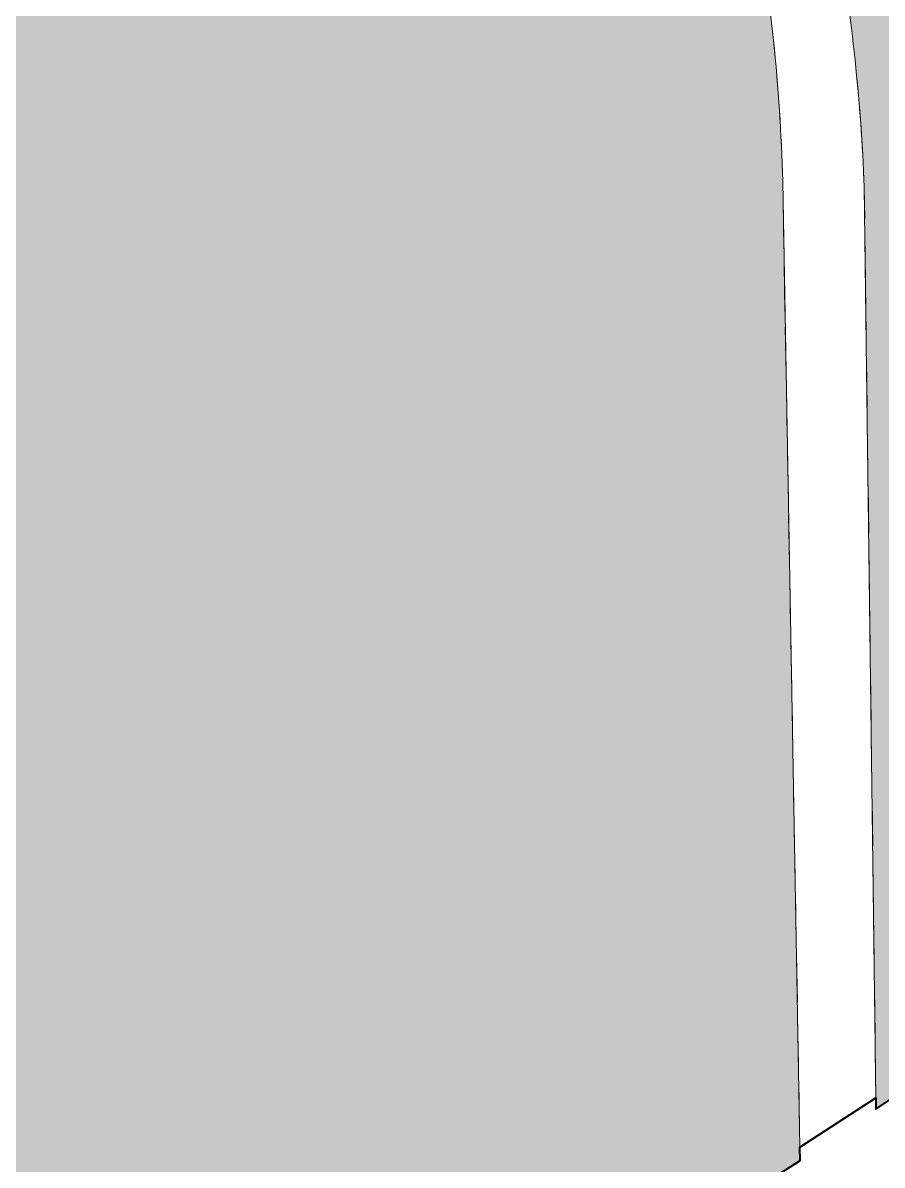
# Model space of a CAD drawing. Header units: metres. Extents: x 2513914 to 2544706, y 1140005 to 1171926.
# Drawn here: x 2514731.86 to 2514759.24, y 1146554.77 to 1146591.15 of the extents above; entities that cross this region are included whole.
import ezdxf

# ---------------------------------------------------------------- set-up
doc = ezdxf.new("R2010")
doc.units = ezdxf.units.M
doc.linetypes.add('MO_I', pattern=[2, 1.5, -0.5])
for name, color, linetype, lineweight in [('MO_BF', 7, 'Continuous', 40), ('MO_CS_EAU_COURS', 7, 'Continuous', 20), ('MO_CS_SV_CI_VIGNE', 7, 'MO_I', 20), ('MO_CS_SV_CI_VIGNE_HACH', 253, 'Continuous', 20)]:
    doc.layers.add(name, color=color, linetype=linetype, lineweight=lineweight)
pattern_1 = [(63.434949, (0, 0), (-2.5000000252, -7.7e-09), [2.236068, -14.534441]), (63.434949, (0, 3), (-2.5000000252, -7.7e-09), [2.236068, -14.534441]), (63.434949, (0, 6), (-2.5000000252, -7.7e-09), [2.236068, -14.534441]), (63.434949, (0, 9), (-2.5000000252, -7.7e-09), [2.236068, -14.534441]), (63.434949, (0, 12), (-2.5000000252, -7.7e-09), [2.236068, -14.534441])]

msp = doc.modelspace()

# ---------------------------------------------------------------- hatches: boundary and pattern name
at = {"layer": 'MO_CS_SV_CI_VIGNE_HACH'}
h = msp.add_hatch(dxfattribs=at)
h.set_pattern_fill('VIGNE', color=256, style=0)
h.set_pattern_definition(pattern_1)
edge = h.paths.add_edge_path()
edge.add_line((2514759.043, 1146556.914), (2514758.673, 1146585.934))
edge.add_arc((2514696.325, 1146583.432), 62.398, 2.2977, 9.744)
edge.add_arc((2514696.083, 1146584.99), 62.393, 8.29657, 15.2708)
edge.add_arc((2514696.525, 1146583.278), 62.443, 16.89326, 22.71809)
edge.add_line((2514754.123, 1146607.393), (2514734.823, 1146647.723))
edge.add_line((2514734.823, 1146647.723), (2514744.443, 1146654.133))
edge.add_line((2514744.443, 1146654.133), (2514785.943, 1146675.813))
edge.add_line((2514785.943, 1146675.813), (2514857.722, 1146713.102))
edge.add_line((2514857.722, 1146713.102), (2514871.672, 1146720.282))
edge.add_line((2514871.672, 1146720.282), (2514884.282, 1146726.892))
edge.add_line((2514884.282, 1146726.892), (2514946.781, 1146759.191))
edge.add_line((2514946.781, 1146759.191), (2514950.461, 1146760.991))
edge.add_arc((2514951.232, 1146754.326), 6.71, 60.9437, 96.6005, ccw=False)
edge.add_arc((2514951.237, 1146754.319), 6.713, 28.7772, 61.0054, ccw=False)
edge.add_line((2514957.121, 1146757.551), (2514958.841, 1146750.611))
edge.add_line((2514958.841, 1146750.611), (2514968.063, 1146714.242))
edge.add_line((2514968.063, 1146714.242), (2514971.421, 1146701.001))
edge.add_arc((2514957.337, 1146696.688), 14.73, 1.5668, 17.025, ccw=False)
edge.add_arc((2514957.312, 1146696.697), 14.754, -12.9499, 1.5287, ccw=False)
edge.add_arc((2514957.516, 1146694.192), 14.198, 338.1213, 356.767, ccw=False)
edge.add_arc((2514957.663, 1146694.514), 14.186, 321.5393, 336.6909, ccw=False)
edge.add_line((2514968.771, 1146685.691), (2514968.401, 1146685.221))
edge.add_line((2514968.401, 1146685.221), (2514968.201, 1146685.381))
edge.add_line((2514968.201, 1146685.381), (2514966.851, 1146684.001))
edge.add_line((2514966.851, 1146684.001), (2514965.171, 1146682.591))
edge.add_line((2514965.171, 1146682.591), (2514960.901, 1146680.302))
edge.add_arc((2515275.682, 1145978.991), 768.715, 114.172758, 118.267907)
edge.add_line((2514911.622, 1146656.032), (2514898.932, 1146648.932))
edge.add_line((2514898.932, 1146648.932), (2514885.372, 1146640.892))
edge.add_arc((2515246.287, 1146051.866), 690.805, 121.497147, 123.743477)
edge.add_line((2514862.562, 1146626.293), (2514842.612, 1146612.873))
edge.add_line((2514842.612, 1146612.873), (2514825.142, 1146601.163))
edge.add_line((2514825.142, 1146601.163), (2514816.853, 1146595.533))
edge.add_line((2514816.853, 1146595.533), (2514759.043, 1146556.554))
edge.add_line((2514759.043, 1146556.554), (2514759.043, 1146556.914))
h = msp.add_hatch(dxfattribs=at)
h.set_pattern_fill('VIGNE', color=256, style=0)
h.set_pattern_definition(pattern_1)
edge = h.paths.add_edge_path()
edge.add_line((2514732.763, 1146646.633), (2514750.993, 1146608.163))
edge.add_arc((2514697.915, 1146584.622), 58.064, 17.39719, 23.91797, ccw=False)
edge.add_arc((2514698.17, 1146583.794), 58.075, 11.1784, 18.25174, ccw=False)
edge.add_arc((2514697.848, 1146584.576), 58.245, 1.50333, 10.36269, ccw=False)
edge.add_line((2514756.073, 1146586.104), (2514756.623, 1146555.344))
edge.add_line((2514756.623, 1146555.344), (2514756.633, 1146554.914))
edge.add_line((2514756.633, 1146554.914), (2514730.403, 1146538.044))
edge.add_arc((2514198.427, 1147366.646), 984.672, 300.033673, 302.701145, ccw=False)
edge.add_arc((2514236.287, 1147301.902), 909.672, 296.91626, 300.010284, ccw=False)
edge.add_arc((2514294.23, 1147202.5), 794.836, 294.41215, 296.435554, ccw=False)
edge.add_arc((2514226.52, 1147367.364), 972.967, 292.377413, 294.030488, ccw=False)
edge.add_line((2514596.934, 1146467.665), (2514561.765, 1146453.126))
edge.add_line((2514561.765, 1146453.126), (2514548.095, 1146447.476))
edge.add_line((2514548.095, 1146447.476), (2514522.295, 1146436.836))
edge.add_line((2514522.295, 1146436.836), (2514516.595, 1146439.566))
edge.add_line((2514516.595, 1146439.566), (2514499.725, 1146473.166))
edge.add_arc((2514505.017, 1146475.267), 5.694, 163.5894, 201.6577, ccw=False)
edge.add_arc((2514505.024, 1146475.264), 5.702, 125.8492, 163.5812, ccw=False)
edge.add_line((2514501.685, 1146479.886), (2514504.875, 1146482.616))
edge.add_line((2514504.875, 1146482.616), (2514523.695, 1146497.806))
edge.add_line((2514523.695, 1146497.806), (2514649.384, 1146599.714))
edge.add_line((2514649.384, 1146599.714), (2514663.454, 1146610.924))
edge.add_line((2514663.454, 1146610.924), (2514678.813, 1146619.734))
edge.add_line((2514678.813, 1146619.734), (2514722.093, 1146642.543))
edge.add_line((2514722.093, 1146642.543), (2514732.763, 1146646.633))

# ---------------------------------------------------------------- linework, layer by layer
at = {"layer": 'MO_BF', "flags": 128}
msp.add_lwpolyline([(2514648.084, 1146490.775, 0.013501), (2514691.264, 1146514.184, 0.01164), (2514730.403, 1146538.044), (2514756.633, 1146554.914), (2514756.623, 1146555.344), (2514759.043, 1146556.914), (2514759.043, 1146556.554), (2514816.853, 1146595.533), (2514825.142, 1146601.163), (2514842.612, 1146612.873), (2514862.562, 1146626.293, -0.009802), (2514885.372, 1146640.892)], format="xyb", dxfattribs=at)
at = {"layer": 'MO_CS_EAU_COURS', "flags": 128}
msp.add_lwpolyline([(2514753.323, 1146601.983, -0.030873), (2514755.143, 1146595.053, -0.038676), (2514756.073, 1146586.104), (2514756.623, 1146555.344), (2514759.043, 1146556.914), (2514758.673, 1146585.934, 0.032502), (2514757.823, 1146593.993, 0.03044), (2514756.273, 1146601.423, 0.025421), (2514754.123, 1146607.393), (2514734.823, 1146647.723), (2514732.763, 1146646.633), (2514750.993, 1146608.163, -0.02846)], format="xyb", close=True, dxfattribs=at)
at = {"layer": 'MO_CS_SV_CI_VIGNE', "flags": 128}
for points in [[(2514759.043, 1146556.914), (2514758.673, 1146585.934, 0.032502), (2514757.823, 1146593.993, 0.03044), (2514756.273, 1146601.423, 0.025421), (2514754.123, 1146607.393), (2514734.823, 1146647.723), (2514744.443, 1146654.133), (2514785.943, 1146675.813), (2514857.722, 1146713.102), (2514871.672, 1146720.282), (2514884.282, 1146726.892), (2514946.781, 1146759.191), (2514950.461, 1146760.991, -0.156849), (2514954.491, 1146760.191, -0.141556), (2514957.121, 1146757.551), (2514958.841, 1146750.611), (2514968.063, 1146714.242), (2514971.421, 1146701.001, -0.067551), (2514972.061, 1146697.091, -0.063259), (2514971.691, 1146693.391, -0.081537), (2514970.691, 1146688.901, -0.066208), (2514968.771, 1146685.691), (2514968.401, 1146685.221), (2514968.201, 1146685.381), (2514966.851, 1146684.001), (2514965.171, 1146682.591), (2514960.901, 1146680.302, 0.01787), (2514911.622, 1146656.032), (2514898.932, 1146648.932), (2514885.372, 1146640.892, 0.009802), (2514862.562, 1146626.293), (2514842.612, 1146612.873), (2514825.142, 1146601.163), (2514816.853, 1146595.533), (2514759.043, 1146556.554)], [(2514732.763, 1146646.633), (2514750.993, 1146608.163, -0.02846), (2514753.323, 1146601.983, -0.030873), (2514755.143, 1146595.053, -0.038676), (2514756.073, 1146586.104), (2514756.623, 1146555.344), (2514756.633, 1146554.914), (2514730.403, 1146538.044, -0.01164), (2514691.264, 1146514.184, -0.013501), (2514648.084, 1146490.775, -0.008829), (2514622.734, 1146478.725, -0.007213), (2514596.934, 1146467.665), (2514561.765, 1146453.126), (2514548.095, 1146447.476), (2514522.295, 1146436.836), (2514516.595, 1146439.566), (2514499.725, 1146473.166, -0.167649), (2514499.555, 1146476.876, -0.166141), (2514501.685, 1146479.886), (2514504.875, 1146482.616), (2514523.695, 1146497.806), (2514649.384, 1146599.714), (2514663.454, 1146610.924), (2514678.813, 1146619.734), (2514722.093, 1146642.543)]]:
    msp.add_lwpolyline(points, format="xyb", close=True, dxfattribs=at)

doc.saveas('drawing.dxf')
